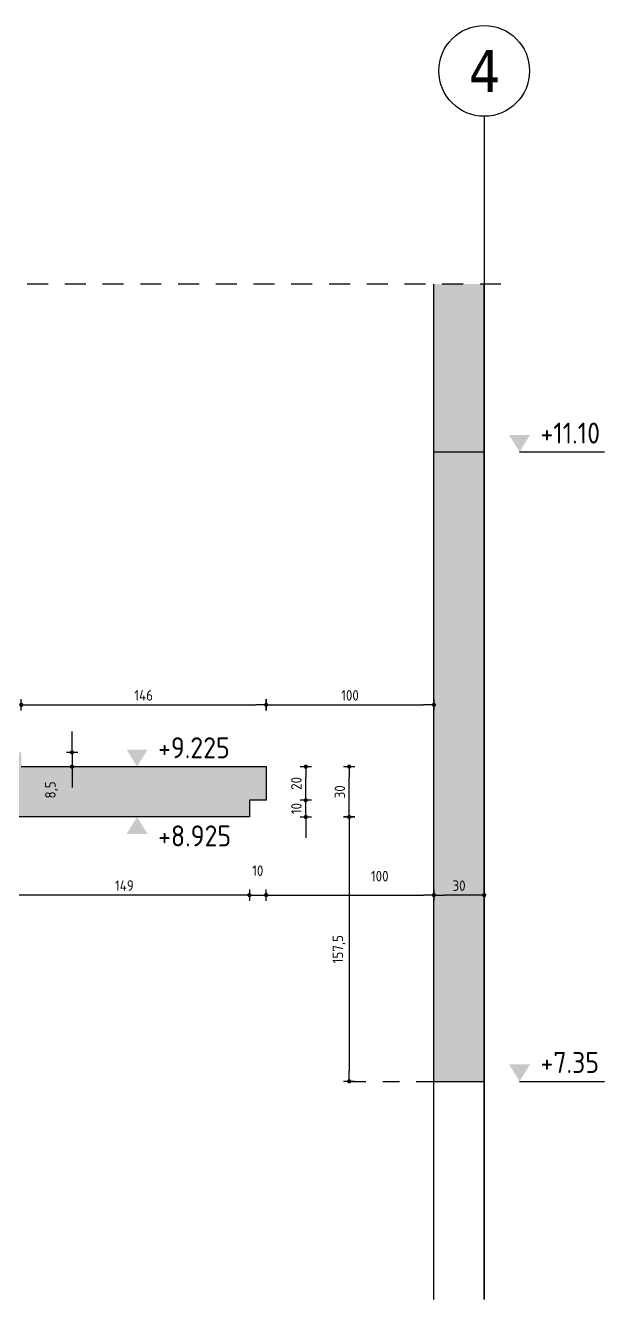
# Model space of a CAD drawing. Extents: x -13.4 to 29.1, y -2.7 to 18.4.
# Drawn here: x -6.58 to -3.13, y 8.48 to 16.07 of the extents above; entities that cross this region are included whole.
import ezdxf

# ---------------------------------------------------------------- set-up
doc = ezdxf.new("R2010")
doc.units = 0
doc.header["$LTSCALE"] = 0.25
for name, pattern in [('AUSGEZOGEN', [1000.01, 1000, 0.01]), ('DASHED', [0.75, 0.5, -0.25]), ('DOT', [0.175, 0.05, -0.125])]:
    doc.linetypes.add(name, pattern=pattern)
for name, color, linetype in [('ACHSEN', 7, 'Continuous'), ('AFU', 7, 'Continuous'), ('BETON', 7, 'Continuous'), ('grau_mittel', 7, 'Continuous'), ('HILFE', 7, 'Continuous'), ('koten', 7, 'Continuous'), ('MASSE', 7, 'Continuous'), ('SFP_Achsen', 7, 'Continuous')]:
    doc.layers.add(name, color=color, linetype=linetype)
doc.styles.add('helv', font='tahoma.ttf')
doc.styles.add('txt', font='isocp.shx')
doc.linetypes.add('AFU_50K', pattern='A,0.15,["/",Standard,S=0.2,R=0,X=-0.01,Y=-0.1],0.07,["/",Standard,S=0.2,R=0,X=-0.01,Y=-0.1],0.15', length=0.37)
doc.dimstyles.new('DOT_I', dxfattribs={"dimscale": 0.25, "dimtxt": 0.25, "dimasz": 0.25, "dimexe": 0.1, "dimexo": 0.3, "dimgap": 0.1, "dimtad": 1, "dimdec": 3, "dimzin": 3, "dimtxsty": 'txt', "dimblk": 'DOT', "dimblk1": 'DOT', "dimblk2": 'DOT', "dimsah": 1, "dimcen": 0.1, "dimse1": 1, "dimse2": 1, "dimazin": 0, "dimtfac": 1, "dimtdec": 4, "dimtix": 1, "dimtmove": 2, "dimatfit": 3, "dimfxl": 0, "dimtvp": 1, "dimtolj": 1, "dimtzin": 0, "dimarcsym": 0})

# ---------------------------------------------------------------- blocks, each defined once
blk = doc.blocks.new('DOT')
at = {"layer": 'MASSE', "color": 7, "linetype": 'Continuous'}
for p, q in [((0, 0), (-1, 0)), ((0, 0.54), (0, -0.54))]:
    blk.add_line(p, q, dxfattribs=at)
at = {"layer": 'MASSE', "color": 7, "linetype": 'Continuous', "const_width": 0.2}
blk.add_lwpolyline([(-0.1, 0, 1), (0.1, 0, 1)], format="xyb", close=True, dxfattribs=at)
blk = doc.blocks.new('*D51')
at = {"layer": 'Defpoints', "color": 0, "linetype": 'AUSGEZOGEN', "transparency": 16777216}
for p in [(-4.146, 10.8854), (-4.146, 10.8854), (-3.846, 10.8854)]:
    blk.add_point(p, dxfattribs=at)
at = {"layer": 'MASSE', "color": 0, "linetype": 'AUSGEZOGEN', "lineweight": -2, "transparency": 16777216}
blk.add_line((-3.9085, 10.8854), (-4.0835, 10.8854), dxfattribs=at)
at = {"layer": 'MASSE', "color": 0, "linetype": 'AUSGEZOGEN', "lineweight": -2, "transparency": 16777216, "xscale": 0.0625, "yscale": 0.0625, "zscale": 0.0625, "rotation": 180}
blk.add_blockref('DOT', (-4.146, 10.8854), dxfattribs=at)
at = {"layer": 'MASSE', "color": 0, "linetype": 'AUSGEZOGEN', "lineweight": -2, "transparency": 16777216, "xscale": 0.0625, "yscale": 0.0625, "zscale": 0.0625}
blk.add_blockref('DOT', (-3.846, 10.8854), dxfattribs=at)
at = {"layer": 'MASSE', "color": 0, "linetype": 'AUSGEZOGEN', "transparency": 16777216, "insert": (-3.996, 10.9417), "char_height": 0.0625, "attachment_point": 5, "style": 'txt'}
blk.add_mtext('\\A1;30', dxfattribs=at)
blk = doc.blocks.new('OKRD_O')
at = {"layer": 'koten', "color": 7, "linetype": 'Continuous'}
blk.add_solid([(-0.125, 0.202), (0.125, 0.202), (0, 0)], dxfattribs=at)
at = {"layer": 'koten', "style": 'txt'}
blk.add_attdef('OKRD', (0.25, 0.1), '', height=0.25, dxfattribs=at)
blk = doc.blocks.new('okrd_u')
at = {"layer": 'koten', "color": 7, "linetype": 'Continuous'}
blk.add_solid([(-0.125, -0.202), (0.125, -0.202), (0, 0)], dxfattribs=at)
at = {"layer": 'koten', "style": 'txt'}
blk.add_attdef('OKRD', (0.25, -0.35), '', height=0.25, dxfattribs=at)
blk = doc.blocks.new('*D83')
at = {"layer": 'Defpoints', "color": 0, "linetype": 'AUSGEZOGEN', "transparency": 16777216}
for p in [(-6.3033, 11.7356), (-6.3033, 11.6506), (-6.3033, 11.6506)]:
    blk.add_point(p, dxfattribs=at)
at = {"layer": 'MASSE', "color": 0, "linetype": 'AUSGEZOGEN', "lineweight": -2, "transparency": 16777216}
for p, q in [((-6.3033, 11.7981), (-6.3033, 11.8606)), ((-6.3033, 11.7356), (-6.3033, 11.6506)), ((-6.3033, 11.5881), (-6.3033, 11.5256))]:
    blk.add_line(p, q, dxfattribs=at)
at = {"layer": 'MASSE', "color": 0, "linetype": 'AUSGEZOGEN', "lineweight": -2, "transparency": 16777216, "xscale": 0.0625, "yscale": 0.0625, "zscale": 0.0625}
for p, rotation in [((-6.3033, 11.7356), 270), ((-6.3033, 11.6506), 90)]:
    blk.add_blockref('DOT', p, dxfattribs=dict(at, rotation=rotation))
at = {"layer": 'MASSE', "color": 0, "linetype": 'AUSGEZOGEN', "transparency": 16777216, "insert": (-6.4252, 11.5121), "char_height": 0.0625, "attachment_point": 5, "rotation": 90, "style": 'txt'}
blk.add_mtext('\\A1;8,5', dxfattribs=at)
blk = doc.blocks.new('*D88')
at = {"layer": 'Defpoints', "color": 0, "linetype": 'AUSGEZOGEN', "transparency": 16777216}
for p in [(-5.146, 12.0189), (-4.146, 12.0189), (-4.146, 12.0189)]:
    blk.add_point(p, dxfattribs=at)
at = {"layer": 'MASSE', "color": 0, "linetype": 'AUSGEZOGEN', "lineweight": -2, "transparency": 16777216}
blk.add_line((-5.0835, 12.0189), (-4.2085, 12.0189), dxfattribs=at)
at = {"layer": 'MASSE', "color": 0, "linetype": 'AUSGEZOGEN', "lineweight": -2, "transparency": 16777216, "xscale": 0.0625, "yscale": 0.0625, "zscale": 0.0625, "rotation": 180}
blk.add_blockref('DOT', (-5.146, 12.0189), dxfattribs=at)
at = {"layer": 'MASSE', "color": 0, "linetype": 'AUSGEZOGEN', "lineweight": -2, "transparency": 16777216, "xscale": 0.0625, "yscale": 0.0625, "zscale": 0.0625}
blk.add_blockref('DOT', (-4.146, 12.0189), dxfattribs=at)
at = {"layer": 'MASSE', "color": 0, "linetype": 'AUSGEZOGEN', "transparency": 16777216, "insert": (-4.646, 12.0752), "char_height": 0.0625, "attachment_point": 5, "style": 'txt'}
blk.add_mtext('\\A1;100', dxfattribs=at)
blk = doc.blocks.new('*D89')
at = {"layer": 'Defpoints', "color": 0, "linetype": 'AUSGEZOGEN', "transparency": 16777216}
for p in [(-6.606, 12.0189), (-5.146, 12.0189), (-5.146, 12.0189)]:
    blk.add_point(p, dxfattribs=at)
at = {"layer": 'MASSE', "color": 0, "linetype": 'AUSGEZOGEN', "lineweight": -2, "transparency": 16777216}
blk.add_line((-6.5435, 12.0189), (-5.2085, 12.0189), dxfattribs=at)
at = {"layer": 'MASSE', "color": 0, "linetype": 'AUSGEZOGEN', "lineweight": -2, "transparency": 16777216, "xscale": 0.0625, "yscale": 0.0625, "zscale": 0.0625, "rotation": 180}
blk.add_blockref('DOT', (-6.606, 12.0189), dxfattribs=at)
at = {"layer": 'MASSE', "color": 0, "linetype": 'AUSGEZOGEN', "lineweight": -2, "transparency": 16777216, "xscale": 0.0625, "yscale": 0.0625, "zscale": 0.0625}
blk.add_blockref('DOT', (-5.146, 12.0189), dxfattribs=at)
at = {"layer": 'MASSE', "color": 0, "linetype": 'AUSGEZOGEN', "transparency": 16777216, "insert": (-5.876, 12.0752), "char_height": 0.0625, "attachment_point": 5, "style": 'txt'}
blk.add_mtext('\\A1;146', dxfattribs=at)
blk = doc.blocks.new('*D76')
at = {"layer": 'Defpoints', "color": 0, "linetype": 'AUSGEZOGEN', "transparency": 16777216}
for p in [(-6.736, 10.8854), (-6.736, 10.8854), (-5.246, 10.8854)]:
    blk.add_point(p, dxfattribs=at)
at = {"layer": 'MASSE', "color": 0, "linetype": 'AUSGEZOGEN', "lineweight": -2, "transparency": 16777216}
blk.add_line((-5.3085, 10.8854), (-6.6735, 10.8854), dxfattribs=at)
at = {"layer": 'MASSE', "color": 0, "linetype": 'AUSGEZOGEN', "lineweight": -2, "transparency": 16777216, "xscale": 0.0625, "yscale": 0.0625, "zscale": 0.0625, "rotation": 180}
blk.add_blockref('DOT', (-6.736, 10.8854), dxfattribs=at)
at = {"layer": 'MASSE', "color": 0, "linetype": 'AUSGEZOGEN', "lineweight": -2, "transparency": 16777216, "xscale": 0.0625, "yscale": 0.0625, "zscale": 0.0625}
blk.add_blockref('DOT', (-5.246, 10.8854), dxfattribs=at)
at = {"layer": 'MASSE', "color": 0, "linetype": 'AUSGEZOGEN', "transparency": 16777216, "insert": (-5.991, 10.9417), "char_height": 0.0625, "attachment_point": 5, "style": 'txt'}
blk.add_mtext('\\A1;149', dxfattribs=at)
blk = doc.blocks.new('*D77')
at = {"layer": 'Defpoints', "color": 0, "linetype": 'AUSGEZOGEN', "transparency": 16777216}
for p in [(-5.246, 10.8854), (-5.146, 10.8854), (-5.146, 10.8854)]:
    blk.add_point(p, dxfattribs=at)
at = {"layer": 'MASSE', "color": 0, "linetype": 'AUSGEZOGEN', "lineweight": -2, "transparency": 16777216}
for p, q in [((-5.3085, 10.8854), (-5.371, 10.8854)), ((-5.246, 10.8854), (-5.146, 10.8854)), ((-5.0835, 10.8854), (-5.021, 10.8854))]:
    blk.add_line(p, q, dxfattribs=at)
at = {"layer": 'MASSE', "color": 0, "linetype": 'AUSGEZOGEN', "lineweight": -2, "transparency": 16777216, "xscale": 0.0625, "yscale": 0.0625, "zscale": 0.0625}
blk.add_blockref('DOT', (-5.246, 10.8854), dxfattribs=at)
at = {"layer": 'MASSE', "color": 0, "linetype": 'AUSGEZOGEN', "lineweight": -2, "transparency": 16777216, "xscale": 0.0625, "yscale": 0.0625, "zscale": 0.0625, "rotation": 180}
blk.add_blockref('DOT', (-5.146, 10.8854), dxfattribs=at)
at = {"layer": 'MASSE', "color": 0, "linetype": 'AUSGEZOGEN', "transparency": 16777216, "insert": (-5.196, 11.0307), "char_height": 0.0625, "attachment_point": 5, "style": 'txt'}
blk.add_mtext('\\A1;10', dxfattribs=at)
blk = doc.blocks.new('*D78')
at = {"layer": 'Defpoints', "color": 0, "linetype": 'AUSGEZOGEN', "transparency": 16777216}
for p in [(-4.6508, 11.3506), (-4.6508, 9.7756), (-4.6508, 9.7756)]:
    blk.add_point(p, dxfattribs=at)
at = {"layer": 'MASSE', "color": 0, "linetype": 'AUSGEZOGEN', "lineweight": -2, "transparency": 16777216}
blk.add_line((-4.6508, 11.2881), (-4.6508, 9.8381), dxfattribs=at)
at = {"layer": 'MASSE', "color": 0, "linetype": 'AUSGEZOGEN', "lineweight": -2, "transparency": 16777216, "xscale": 0.0625, "yscale": 0.0625, "zscale": 0.0625}
for p, rotation in [((-4.6508, 11.3506), 90), ((-4.6508, 9.7756), 270)]:
    blk.add_blockref('DOT', p, dxfattribs=dict(at, rotation=rotation))
at = {"layer": 'MASSE', "color": 0, "linetype": 'AUSGEZOGEN', "transparency": 16777216, "insert": (-4.7117, 10.5631), "char_height": 0.0625, "attachment_point": 5, "rotation": 90, "style": 'txt'}
blk.add_mtext('\\A1;157,5', dxfattribs=at)
blk = doc.blocks.new('*D79')
at = {"layer": 'Defpoints', "color": 0, "linetype": 'AUSGEZOGEN', "transparency": 16777216}
for p in [(-4.6508, 11.6506), (-4.6508, 11.6506), (-4.6508, 11.3506)]:
    blk.add_point(p, dxfattribs=at)
at = {"layer": 'MASSE', "color": 0, "linetype": 'AUSGEZOGEN', "lineweight": -2, "transparency": 16777216}
blk.add_line((-4.6508, 11.4131), (-4.6508, 11.5881), dxfattribs=at)
at = {"layer": 'MASSE', "color": 0, "linetype": 'AUSGEZOGEN', "lineweight": -2, "transparency": 16777216, "xscale": 0.0625, "yscale": 0.0625, "zscale": 0.0625}
for p, rotation in [((-4.6508, 11.6506), 90), ((-4.6508, 11.3506), 270)]:
    blk.add_blockref('DOT', p, dxfattribs=dict(at, rotation=rotation))
at = {"layer": 'MASSE', "color": 0, "linetype": 'AUSGEZOGEN', "transparency": 16777216, "insert": (-4.707, 11.5006), "char_height": 0.0625, "attachment_point": 5, "rotation": 90, "style": 'txt'}
blk.add_mtext('\\A1;30', dxfattribs=at)
blk = doc.blocks.new('*D80')
at = {"layer": 'Defpoints', "color": 0, "linetype": 'AUSGEZOGEN', "transparency": 16777216}
for p in [(-4.9097, 11.6506), (-4.9097, 11.6506), (-4.9097, 11.4506)]:
    blk.add_point(p, dxfattribs=at)
at = {"layer": 'MASSE', "color": 0, "linetype": 'AUSGEZOGEN', "lineweight": -2, "transparency": 16777216}
blk.add_line((-4.9097, 11.5131), (-4.9097, 11.5881), dxfattribs=at)
at = {"layer": 'MASSE', "color": 0, "linetype": 'AUSGEZOGEN', "lineweight": -2, "transparency": 16777216, "xscale": 0.0625, "yscale": 0.0625, "zscale": 0.0625}
for p, rotation in [((-4.9097, 11.6506), 90), ((-4.9097, 11.4506), 270)]:
    blk.add_blockref('DOT', p, dxfattribs=dict(at, rotation=rotation))
at = {"layer": 'MASSE', "color": 0, "linetype": 'AUSGEZOGEN', "transparency": 16777216, "insert": (-4.9659, 11.5506), "char_height": 0.0625, "attachment_point": 5, "rotation": 90, "style": 'txt'}
blk.add_mtext('\\A1;20', dxfattribs=at)
blk = doc.blocks.new('*D81')
at = {"layer": 'Defpoints', "color": 0, "linetype": 'AUSGEZOGEN', "transparency": 16777216}
for p in [(-4.9097, 11.4506), (-4.9097, 11.4506), (-4.9097, 11.3506)]:
    blk.add_point(p, dxfattribs=at)
at = {"layer": 'MASSE', "color": 0, "linetype": 'AUSGEZOGEN', "lineweight": -2, "transparency": 16777216}
for p, q in [((-4.9097, 11.5131), (-4.9097, 11.5756)), ((-4.9097, 11.3506), (-4.9097, 11.4506)), ((-4.9097, 11.2881), (-4.9097, 11.2256))]:
    blk.add_line(p, q, dxfattribs=at)
at = {"layer": 'MASSE', "color": 0, "linetype": 'AUSGEZOGEN', "lineweight": -2, "transparency": 16777216, "xscale": 0.0625, "yscale": 0.0625, "zscale": 0.0625}
for p, rotation in [((-4.9097, 11.4506), 270), ((-4.9097, 11.3506), 90)]:
    blk.add_blockref('DOT', p, dxfattribs=dict(at, rotation=rotation))
at = {"layer": 'MASSE', "color": 0, "linetype": 'AUSGEZOGEN', "transparency": 16777216, "insert": (-4.9659, 11.4006), "char_height": 0.0625, "attachment_point": 5, "rotation": 90, "style": 'txt'}
blk.add_mtext('\\A1;10', dxfattribs=at)
blk = doc.blocks.new('*D82')
at = {"layer": 'Defpoints', "color": 0, "linetype": 'AUSGEZOGEN', "transparency": 16777216}
for p in [(-5.146, 10.8854), (-4.146, 10.8854), (-4.146, 10.8854)]:
    blk.add_point(p, dxfattribs=at)
at = {"layer": 'MASSE', "color": 0, "linetype": 'AUSGEZOGEN', "lineweight": -2, "transparency": 16777216}
blk.add_line((-5.0835, 10.8854), (-4.2085, 10.8854), dxfattribs=at)
at = {"layer": 'MASSE', "color": 0, "linetype": 'AUSGEZOGEN', "lineweight": -2, "transparency": 16777216, "xscale": 0.0625, "yscale": 0.0625, "zscale": 0.0625, "rotation": 180}
blk.add_blockref('DOT', (-5.146, 10.8854), dxfattribs=at)
at = {"layer": 'MASSE', "color": 0, "linetype": 'AUSGEZOGEN', "lineweight": -2, "transparency": 16777216, "xscale": 0.0625, "yscale": 0.0625, "zscale": 0.0625}
blk.add_blockref('DOT', (-4.146, 10.8854), dxfattribs=at)
at = {"layer": 'MASSE', "color": 0, "linetype": 'AUSGEZOGEN', "transparency": 16777216, "insert": (-4.4687, 10.9979), "char_height": 0.0625, "attachment_point": 5, "style": 'txt'}
blk.add_mtext('\\A1;100', dxfattribs=at)

msp = doc.modelspace()

# ---------------------------------------------------------------- hatches: boundary and pattern name
at = {"layer": 'grau_mittel', "transparency": 33554687}
h = msp.add_hatch(color=61, dxfattribs=at)
h.paths.add_polyline_path([(-7.5089, 14.5256), (-8.101, 14.5256), (-8.101, 14.3506), (-8.361, 14.3506), (-8.361, 14.1656), (-8.621, 14.1656), (-8.621, 13.9806), (-8.881, 13.9806), (-8.881, 13.7956), (-9.141, 13.7956), (-9.141, 13.6106), (-9.466, 13.6106), (-9.466, 13.5256), (-9.336, 13.5256), (-9.336, 13.2256)])
h.paths.add_polyline_path([(-9.336, 13.2256), (-9.336, 13.5256), (-9.466, 13.5256), (-13.1321, 13.5256), (-13.1321, 13.2256), (-12.096, 13.2256), (-11.846, 13.2256)])
h.paths.add_polyline_path([(-11.846, 13.2256), (-12.096, 13.2256), (-12.096, 12.7256), (-11.846, 12.7256)])
h.paths.add_polyline_path([(-7.841, 10.7981), (-8.101, 10.7981), (-8.101, 10.6106), (-8.361, 10.6106), (-8.361, 10.4231), (-8.621, 10.4231), (-8.621, 10.2356), (-8.881, 10.2356), (-8.881, 10.0481), (-9.141, 10.0481), (-9.141, 9.8606), (-9.271, 9.8606), (-9.466, 9.8606), (-9.466, 9.7756), (-9.466, 9.7756), (-9.336, 9.7756), (-9.336, 9.4756), (-6.736, 11.3506), (-6.736, 11.6506), (-6.606, 11.6506), (-6.606, 11.7356), (-6.801, 11.7356), (-6.801, 11.5481), (-7.061, 11.5481), (-7.061, 11.3606), (-7.321, 11.3606), (-7.321, 11.1731), (-7.581, 11.1731), (-7.581, 10.9856), (-7.841, 10.9856)])
h.paths.add_polyline_path([(-4.146, 9.7756), (-3.846, 9.7756), (-3.846, 13.5256), (-4.146, 13.5256)])
h.paths.add_polyline_path([(-3.846, 13.5256), (-3.846, 14.5256), (-4.146, 14.5256), (-4.146, 13.5256)])
h.paths.add_polyline_path([(-5.246, 11.4506), (-5.146, 11.4506), (-5.146, 11.6506), (-6.606, 11.6506), (-6.736, 11.6506), (-6.736, 11.3506), (-5.246, 11.3506)])

# ---------------------------------------------------------------- linework, layer by layer
at = {"layer": 'ACHSEN', "color": 140, "linetype": 'AUSGEZOGEN'}
msp.add_line((-3.846, 15.5256), (-3.846, 8.4756), dxfattribs=at)
at = {"layer": 'AFU', "color": 8, "linetype": 'AFU_50K'}
for p, q in [((-4.146, 13.5256), (-3.846, 13.5256)), ((-4.146, 9.7756), (-3.846, 9.7756))]:
    msp.add_line(p, q, dxfattribs=at)
at = {"layer": 'BETON', "color": 6, "linetype": 'AUSGEZOGEN'}
for p, q in [((-4.146, 8.4756), (-4.146, 14.5256)), ((-3.846, 8.4756), (-3.846, 14.5256)), ((-6.606, 11.6506), (-5.146, 11.6506)), ((-5.146, 11.6506), (-5.146, 11.4506)), ((-5.146, 11.4506), (-5.246, 11.4506)), ((-5.246, 11.4506), (-5.246, 11.3506)), ((-5.246, 11.3506), (-6.736, 11.3506))]:
    msp.add_line(p, q, dxfattribs=at)
at = {"layer": 'HILFE', "color": 102, "linetype": 'DASHED'}
msp.add_line((-3.746, 14.5256), (-13.1321, 14.5256), dxfattribs=at)
at = {"layer": 'HILFE', "color": 102, "linetype": 'AUSGEZOGEN'}
for p, q in [((-3.6353, 13.5256), (-3.1285, 13.5256)), ((-3.6353, 9.7756), (-3.1285, 9.7756))]:
    msp.add_line(p, q, dxfattribs=at)
at = {"layer": 'HILFE', "color": 102, "linetype": 'DOT'}
msp.add_line((-4.6508, 9.7756), (-4.146, 9.7756), dxfattribs=at)
at = {"layer": 'SFP_Achsen', "color": 7, "linetype": 'AUSGEZOGEN'}
msp.add_circle((-3.846, 15.7961), 0.2705, dxfattribs=at)

# ---------------------------------------------------------------- block references
at = {"layer": 'koten', "color": 7, "linetype": 'AUSGEZOGEN', "xscale": 0.5, "yscale": 0.5, "zscale": 0.5}
for name, p, values in [('OKRD_O', (-3.6353, 13.5256), {'OKRD': '+11.10'}), ('OKRD_O', (-5.9154, 11.6506), {'OKRD': '+9.225'}), ('okrd_u', (-5.9154, 11.3506), {'OKRD': '+8.925'}), ('OKRD_O', (-3.6353, 9.7756), {'OKRD': '+7.35'})]:
    msp.add_blockref(name, p, dxfattribs=at).add_auto_attribs(values)

# ---------------------------------------------------------------- texts
at = {"layer": 'SFP_Achsen', "color": 6, "linetype": 'AUSGEZOGEN', "style": 'helv'}
msp.add_text('4', height=0.25, dxfattribs=at).set_placement((-3.9366, 15.6699))

# ---------------------------------------------------------------- dimensions: what is measured, and where the dimension line sits
at = {"layer": 'MASSE', "color": 7, "linetype": 'AUSGEZOGEN'}
for base, p1, p2, picture, middle in [((-5.146, 12.0189), (-6.606, 12.0189), (-5.146, 12.0189), '*D89', (-5.876, 12.0752)), ((-4.146, 12.0189), (-5.146, 12.0189), (-4.146, 12.0189), '*D88', (-4.646, 12.0752)), ((-6.736, 10.8854), (-5.246, 10.8854), (-6.736, 10.8854), '*D76', (-5.991, 10.9417)), ((-4.146, 10.8854), (-3.846, 10.8854), (-4.146, 10.8854), '*D51', (-3.996, 10.9417))]:
    dim = msp.add_linear_dim(base=base, p1=p1, p2=p2, dimstyle='DOT_I', override={"dimdec": 0, "dimlfac": 100}, dxfattribs=at)
    dim.commit()
    dim.dimension.update_dxf_attribs({"geometry": picture, "text_midpoint": middle})
dim = msp.add_linear_dim(base=(-6.3033, 11.6506), p1=(-6.3033, 11.7356), p2=(-6.3033, 11.6506), angle=90, dimstyle='DOT_I', override={"dimdec": 1, "dimlfac": 100}, dxfattribs=at)
dim.commit()
dim.dimension.update_dxf_attribs({"geometry": '*D83', "text_midpoint": (-6.4252, 11.5121), "dimtype": 160})
for base, p1, p2, override, picture, middle in [((-4.9097, 11.6506), (-4.9097, 11.4506), (-4.9097, 11.6506), {"dimdec": 0, "dimlfac": 100}, '*D80', (-4.9659, 11.5506)), ((-4.6508, 11.6506), (-4.6508, 11.3506), (-4.6508, 11.6506), {"dimdec": 0, "dimlfac": 100}, '*D79', (-4.707, 11.5006)), ((-4.9097, 11.4506), (-4.9097, 11.3506), (-4.9097, 11.4506), {"dimdec": 0, "dimlfac": 100}, '*D81', (-4.9659, 11.4006)), ((-4.6508, 9.7756), (-4.6508, 11.3506), (-4.6508, 9.7756), {"dimdec": 1, "dimlfac": 100}, '*D78', (-4.7117, 10.5631))]:
    dim = msp.add_linear_dim(base=base, p1=p1, p2=p2, angle=90, dimstyle='DOT_I', override=override, dxfattribs=at)
    dim.commit()
    dim.dimension.update_dxf_attribs({"geometry": picture, "text_midpoint": middle})
for base, p1, p2, picture, middle in [((-5.146, 10.8854), (-5.246, 10.8854), (-5.146, 10.8854), '*D77', (-5.196, 11.0307)), ((-4.146, 10.8854), (-5.146, 10.8854), (-4.146, 10.8854), '*D82', (-4.4687, 10.9979))]:
    dim = msp.add_linear_dim(base=base, p1=p1, p2=p2, dimstyle='DOT_I', override={"dimdec": 0, "dimlfac": 100}, dxfattribs=at)
    dim.commit()
    dim.dimension.update_dxf_attribs({"geometry": picture, "text_midpoint": middle, "dimtype": 160})

doc.saveas('drawing.dxf')
